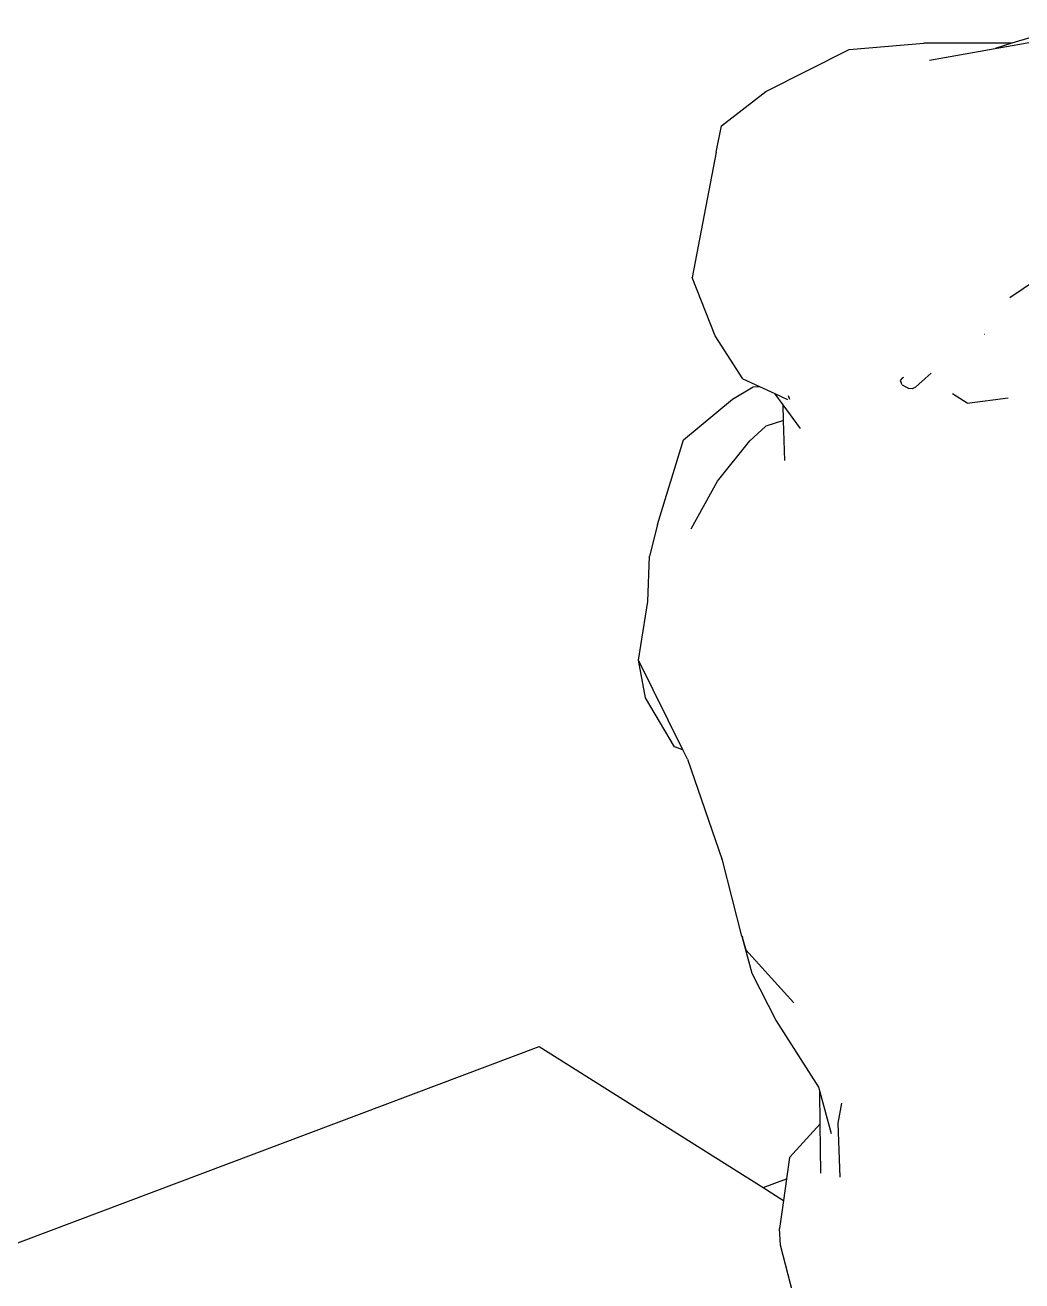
# Model space of a CAD drawing. Header units: millimetres. Extents: x -650 to 3773, y 316 to 2389.
# Drawn here: x 2858.31 to 2895.83, y 1382.36 to 1429.6 of the extents above; entities that cross this region are included whole.
import ezdxf

# ---------------------------------------------------------------- set-up
doc = ezdxf.new("R2010")
doc.units = ezdxf.units.MM

# ---------------------------------------------------------------- blocks, each defined once
blk = doc.blocks.new('A$C727f0937')
for p, q in [((206.617, 700.653), (209.349, 701.141)), ((209.511, 701.53), (207.255, 700.846)), ((197.992, 699.039), (201.125, 700.609)), ((201.125, 700.609), (203.935, 700.854)), ((207.255, 700.846), (203.935, 700.854)), ((204.153, 700.213), (206.617, 700.653)), ((207.255, 700.846), (206.617, 700.653)), ((196.323, 697.741), (197.992, 699.039)), ((196.126, 696.745), (196.323, 697.741)), ((196.126, 696.745), (195.222, 692.039)), ((207.18, 691.284), (209.545, 692.882)), ((196.079, 689.835), (195.222, 692.039)), ((197.131, 688.225), (196.079, 689.835)), ((206.217, 689.891), (206.21, 689.887)), ((204.218, 688.437), (203.992, 688.235)), ((196.732, 687.458), (197.512, 687.919)), ((197.131, 688.225), (197.749, 687.938)), ((197.512, 687.919), (197.749, 687.938)), ((197.749, 687.938), (198.334, 687.668)), ((203.125, 688.25), (203.047, 688.16)), ((203.047, 688.16), (203.087, 688.067)), ((203.126, 687.992), (203.087, 688.067)), ((203.168, 688.276), (203.125, 688.25)), ((203.126, 687.992), (203.373, 687.863)), ((203.499, 687.852), (203.373, 687.863)), ((203.629, 687.915), (203.499, 687.852)), ((203.749, 688.02), (203.629, 687.915)), ((203.992, 688.235), (203.749, 688.02)), ((194.89, 685.925), (196.732, 687.458)), ((198.644, 687.244), (198.334, 687.668)), ((198.334, 687.668), (198.804, 687.45)), ((198.833, 687.597), (198.887, 687.453)), ((205.565, 687.304), (205.021, 687.659)), ((205.565, 687.304), (207.117, 687.503)), ((198.66, 686.659), (198.644, 687.244)), ((199.3, 686.349), (198.644, 687.244)), ((197.989, 686.44), (197.393, 685.896)), ((198.66, 686.659), (197.989, 686.44)), ((198.702, 685.151), (198.66, 686.659)), ((193.916, 682.74), (194.89, 685.925)), ((196.178, 684.375), (197.393, 685.896)), ((195.185, 682.577), (196.178, 684.375)), ((193.916, 682.74), (193.608, 681.552)), ((193.55, 679.841), (193.608, 681.552)), ((193.203, 677.644), (193.55, 679.841)), ((193.466, 676.223), (193.203, 677.644)), ((194.866, 674.269), (193.203, 677.644)), ((194.554, 674.374), (193.466, 676.223)), ((194.866, 674.269), (194.554, 674.374)), ((195.038, 673.92), (194.866, 674.269)), ((195.038, 673.92), (196.354, 670.133)), ((196.354, 670.133), (196.315, 670.288)), ((196.354, 670.133), (196.359, 670.119)), ((197.084, 667.256), (196.359, 670.119)), ((197.084, 667.256), (197.464, 665.867)), ((197.084, 667.256), (197.241, 666.747)), ((197.084, 667.256), (197.12, 667.209)), ((199.048, 664.742), (197.241, 666.747)), ((197.464, 665.867), (198.377, 664.065)), ((198.377, 664.065), (199.977, 661.57)), ((167.364, 654.787), (189.458, 663.106)), ((189.458, 663.106), (197.895, 657.798)), ((199.977, 661.57), (200.024, 661.398)), ((200.024, 661.398), (200.445, 659.83)), ((200.04, 660.201), (200.024, 661.398)), ((200.718, 660.216), (200.849, 660.976)), ((200.04, 660.201), (198.879, 658.924)), ((200.066, 658.337), (200.04, 660.201)), ((200.787, 658.193), (200.718, 660.216)), ((198.879, 658.924), (198.77, 658.131)), ((197.895, 657.798), (198.77, 658.131)), ((198.77, 658.131), (198.658, 657.318)), ((197.895, 657.798), (198.658, 657.318)), ((198.658, 657.318), (198.512, 656.255)), ((198.547, 655.63), (198.512, 656.255)), ((199.016, 653.788), (198.547, 655.63))]:
    blk.add_line(p, q)

msp = doc.modelspace()

# ---------------------------------------------------------------- block references
msp.add_blockref('A$C727f0937', (2688.198, 728.071))

doc.saveas('drawing.dxf')
